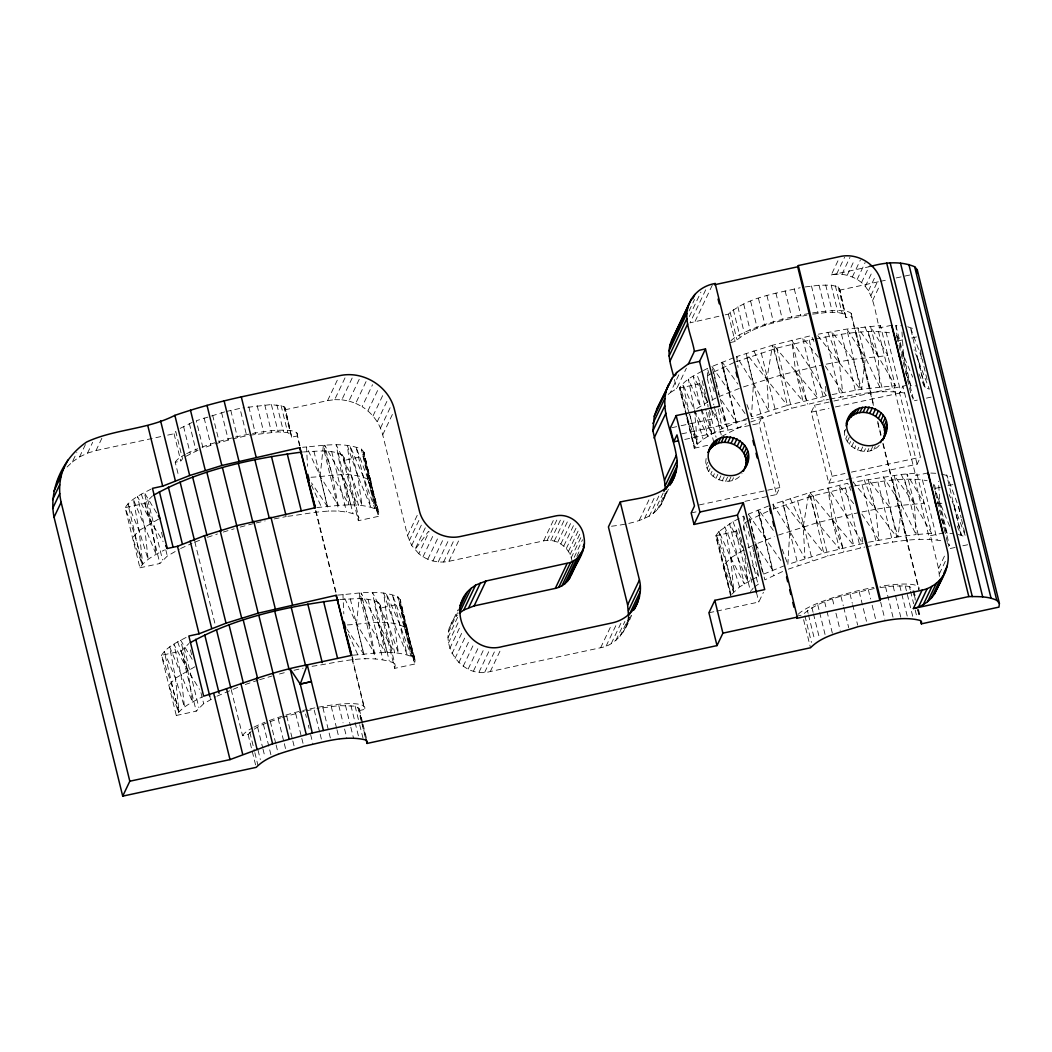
<?xml version="1.0" encoding="UTF-8"?>
<svg xmlns="http://www.w3.org/2000/svg" width="1052" height="1052" viewBox="0 0 1052 1052"><rect width="100%" height="100%" fill="white"/><g stroke="black" fill="none" stroke-linecap="round" stroke-linejoin="round"><path stroke-width="0.75" stroke-dasharray="5 3.75" d="M818.338 357.18L802.531 337.639L817.351 397.801L773.562 344.951L787.343 405.388L751.496 416.75L753.442 383.441L746.197 353.393L787.343 405.388L830.633 394.855M853.698 503.632L838.891 485.301L853.698 545.462L809.922 492.625L823.703 553.05L787.856 564.411L789.789 531.102L782.557 501.054L823.703 553.05L866.993 542.516M706.142 458.501C702.394 477.884 730.943 489.956 742.041 473.545M879.248 445.377C866.979 459.422 841.245 446.942 844.717 428.611M631.476 615.302C626.19 629.635 616.959 644.797 600.653 647.73L490.298 671.531C459.527 680.118 433.358 637.591 457.344 615.249M299.544 445.509L297.19 435.975L291.641 437.172L285.131 407.939L283.83 406.427L271.377 404.533L242.907 407.86M291.641 437.172L285.131 407.939M303.463 451.952C316.257 451.44 330.302 448.98 342.216 454.911L358.324 520.701L378.286 516.387L363.466 456.226L363.939 452.176L361.388 449.099C342.847 441.432 321.886 445.877 302.529 447.284M361.283 720.002L359.192 708.732L355.103 706.142L338.81 705.616L316.968 708.653M339.822 599.614C352.617 599.101 366.661 596.642 378.575 602.572L394.684 668.362L414.646 664.049L399.826 603.901L400.299 599.85L397.748 596.76C378.746 588.988 357.338 593.604 337.534 595.116M873.423 405.414L851.502 316.389L845.966 317.586L839.443 288.353L838.142 286.854L831.172 285.118L819.061 285.237L803.136 287.196M845.966 317.586L839.443 288.353M625.914 627.018L628.557 616.117M611.514 526.237C631.792 523.686 661.774 518.623 664.917 493.349M342.216 454.911L344.017 457.581L343.517 460.539L363.466 456.226M358.324 520.701L358.824 517.742L344.017 457.581M378.575 602.572L380.364 605.242L379.877 608.201L399.826 603.901M394.684 668.362L395.184 665.403L380.364 605.242M825.57 386.386L826.122 395.762L809.948 367.635L791.604 340.177L795.641 371.106L803.084 401.22L780.965 375.025L772.536 345.227L736.676 356.589L753.442 383.441L768.67 410.977L766.869 379.154L772.536 345.227L811.316 335.601L813.906 341.387M862.114 537.178L862.482 543.424L846.308 515.309L827.963 487.852L832 518.767L839.443 548.894L817.312 522.686L808.896 492.888L773.036 504.25L789.789 531.102L805.03 558.638L803.215 526.815L808.896 492.888L847.675 483.262L850.91 490.495M896.541 335.338L898.329 337.994L913.136 398.156L912.649 401.114L917.252 400.115M572.104 561.729C570.697 548.263 556.995 537.703 543.621 540.886L448.888 561.321C438.368 563.53 427.033 560.65 418.814 553.72L429.098 531.654M67.052 467.035L72.312 461.973L76.835 452.465M72.312 461.973L79.544 456.949L85.988 443.379M79.544 456.949L87.513 453.123L92.668 442.261M87.513 453.123L96.008 450.572L103.109 435.646M284.908 409.82L327.593 400.615L338.021 378.654M327.593 400.615L334.667 399.655L345.095 377.694M334.667 399.655L341.821 399.799L352.249 377.839M341.821 399.799L348.909 401.049L359.337 379.075M348.909 401.049L355.721 403.35L366.149 381.389M418.814 553.72L411.674 545.475L407.558 535.678L382.718 434.805C379.759 423.206 372.211 413.041 362.112 406.664L372.539 384.703M367.911 410.911L379.036 387.491M372.987 415.987L384.112 392.554M377.221 421.747L387.649 399.786M380.482 428.072L390.213 407.584M382.718 434.805L393.146 412.844M407.558 535.678L417.986 513.718M409.228 540.728L419.656 518.767M411.674 545.475L422.102 523.515M425.271 527.841L414.843 549.802L428.519 531.352M423.009 556.784L434.134 533.364M427.796 559.269L438.921 535.849M432.911 561.005L444.036 537.572M438.211 561.939L449.335 538.506M443.589 562.044L454.714 538.611M448.888 561.321L459.316 539.36M449.954 626.768L457.844 610.055M448.52 632.107L457.502 612.829M447.994 637.617L457.725 617.116M448.402 643.153L458.83 621.193M449.743 648.571L460.171 626.611M451.965 653.726L462.393 631.765M455.003 658.473L465.431 636.499M458.79 662.668L469.218 640.707M463.222 666.218L474.347 642.798M468.166 669.019L478.594 647.059M473.492 670.992L484.617 647.559M479.055 672.083L489.482 650.123M543.621 540.886L554.746 517.466M484.709 672.267L495.137 650.307M547.145 540.412L557.586 518.439M550.735 540.478L561.163 518.518M490.298 671.531L501.423 648.098M554.272 541.096L565.397 517.676M557.678 542.253L568.803 518.82M560.874 543.91L571.999 520.49M563.78 546.027L574.208 524.067M566.318 548.565L576.746 526.605M568.422 551.458L578.85 529.485M570.066 554.614L579.797 534.114M571.17 557.981L580.914 537.48M689.073 310.932L694.53 299.452M574.182 557.336L582.532 539.768M689.323 316.547L700.908 292.127M576.838 556.429L579.626 550.564M705.682 289.826L690.007 322.859L723.618 315.179M695.109 321.333L712.835 284.001M668.204 394.474L670.4 392.541L679.447 373.513M670.4 392.541L676.66 388.661L686.391 368.174M639.287 520.253L649.715 498.28M644.389 518.715L655.514 495.295M649.163 516.427L659.591 494.466M653.502 513.415L663.233 492.915M657.29 509.76L664.943 493.664M664.509 495.939L667.284 490.087M660.432 505.565L667.389 490.916M662.865 500.923L668.428 489.206M600.653 647.73L611.08 625.756M681.117 425.705L713.677 418.683L718.266 408.991M606.123 646.086L617.248 622.666M611.238 643.627L621.666 621.666M615.88 640.405L624.927 621.364M619.944 636.486L628.978 617.458M627.676 621.679L630.45 615.828M623.31 631.989L630.963 615.88M706.313 465.129L707.615 462.393M707.26 468.337L708.548 465.602M708.732 471.362L710.034 468.627M710.692 474.11L711.994 471.375M713.098 476.503L714.4 473.768M715.873 478.476L717.832 474.373M718.937 479.962L720.883 475.859M722.198 480.922L724.157 476.819M725.564 481.343L727.524 477.227M728.944 481.185L730.903 477.082M744.921 501.344L776.534 494.532L759.031 423.43L762.345 416.46L751.273 418.854M732.245 480.475L733.533 477.74M891.583 325.265L879.314 327.908C874.593 311.208 874.067 289.339 857.13 279.464C849.437 274.782 840.061 273.099 831.238 274.927L838.615 259.397M836.55 274.204L844.585 257.267M841.916 274.309L849.963 257.372M847.228 275.243L854.592 259.712M852.33 276.978L860.378 260.041M857.13 279.464L865.165 262.527M861.483 282.646L869.517 265.709M865.283 286.446L872.66 270.916M868.452 290.773L875.829 275.243M851.292 478.397L828.805 483.249L811.302 412.147L814.616 405.178L832.277 401.377M776.534 494.532L779.848 487.563L762.345 416.46M870.911 295.52L878.275 279.99M872.581 300.556L879.959 285.039M879.314 327.908L880.445 325.515L846.847 329.066L818.377 334.181M716.714 611.107L758.808 602.02L763.41 592.342M844.519 431.925L845.821 429.19M845.834 438.447L847.136 435.712M847.307 441.472L849.253 437.369M828.805 483.249L832.119 476.28L814.616 405.178M849.28 444.22L850.581 441.485M851.686 446.613L853.632 442.498M854.461 448.573L855.749 445.838M857.511 450.072L858.813 447.324M860.786 451.032L862.732 446.929M864.152 451.44L865.454 448.704M867.532 451.295L868.834 448.547M870.819 450.585L872.765 446.469M917.12 464.195L899.618 393.106L902.932 386.137L920.434 457.225L917.12 464.195L852.896 478.055M873.923 449.335L875.225 446.6M927.943 472.927L915.674 475.57L916.805 473.176L901.262 474.426L853.159 482.158L875.58 509.286L896.804 537.099L883.207 476.727L901.735 505.289L916.068 534.587L931.612 533.338L916.805 473.176M939.423 576.404L938.555 568.54L930.481 535.731L931.612 533.338L914.49 503.947L894.121 475.333L901.735 505.289L898.013 536.888L868.492 542.214M938.555 568.54L945.261 554.43M939.41 573.761L945.446 561.058M702.039 371.224C693.741 375.577 684.734 380.035 679.434 388.07L694.241 448.231L697.45 443.97L689.704 414.238L686.838 418.144L694.767 447.547L686.049 412.7M151.133 489.048C141.81 494.059 131.145 498.517 125.122 507.656L139.929 567.817C145.636 559.125 155.63 554.68 164.506 549.946M186.125 637.42C177.223 642.154 167.189 646.599 161.469 655.317L176.289 715.478C182.312 706.352 192.963 701.894 202.26 696.884M686.377 414.357L679.434 388.07L699.383 383.77L702.039 380.245L707.496 402.403M730.601 595.892L715.794 535.731L735.742 531.431L738.399 527.907L748.143 567.475M751.444 590.409L753.206 588.068M156.616 512.981L144.321 492.573L151.475 522.673L156.117 554.299L133.302 499.227L139.101 530.537L142.677 564.03L134.695 534.548L125.122 507.656L145.071 503.343L152.514 495.887M139.929 567.817L159.878 563.504L167.334 556.048L179.327 549.157M192.148 659.262L180.668 640.234L187.835 670.334L192.477 701.96L169.661 646.888L175.447 678.198L179.024 711.691L171.055 682.222L161.469 655.317L181.431 651.017L188.873 643.548M176.289 715.478L196.237 711.165L203.68 703.709L215.673 696.818M731.929 594.117L739.556 586.924L750.51 580.415M167.676 435.12L174.053 433.74L175.776 431.53L182.509 458.869L180.786 461.092L175.237 462.288L178.761 476.595M231.216 689.625L242.565 735.729L248.114 734.533C256.399 725.104 269.693 722.172 281.002 717.793M725.196 314.837L728.365 314.154C747.775 297.124 775.745 293.574 800.178 287.735M729.562 342.702L735.098 341.505C754.508 324.463 782.478 320.913 806.91 315.087M749.668 536.323L743.777 516.137L733.007 521.634L718.989 531.47L730.811 557.81L744.369 583.926L729.562 523.778L743.83 549.854L730.811 557.81L723.197 565.818L731.114 595.208M748.222 417.986C730.548 424.89 712.033 431.452 697.45 443.97L694.596 411.766M754.402 587.082L760.727 582.427M874.238 588.528C849.806 594.367 821.836 597.917 802.426 614.96L796.877 616.143M696.805 408.584L707.47 402.193L696.648 373.973M712.309 372.908L706.812 376.314L713.821 404.81M721.619 436.475L746.262 423.798M748.669 520.569L743.172 523.988L757.979 584.136M180.116 428.388L192.135 422.431M185.704 456.397L198.867 449.783M158.497 519.136L139.101 530.537L132.526 537.73L142.244 564.622L127.857 503.869L139.101 530.537L148.122 559.388L144.597 526.684L137.483 496.57L151.475 522.673L163.139 541.701M194.844 666.784L175.447 678.198L168.872 685.391L178.603 712.283L164.217 651.53L175.447 678.198L184.481 707.049L180.944 674.345L173.843 644.232L187.835 670.334L199.499 689.376M180.602 548.513L191.964 543.384M703.38 370.528L707.417 368.463L707.444 381.324M713.677 372.053L734.388 362.361M216.962 696.174L239.632 686.575M767.815 511.298L750.037 519.714L764.843 579.862L784.082 570.828M751.851 579.731L758.584 576.286L753.942 553.313M711.757 400.089L716.044 397.985M748.117 547.75L752.39 545.646M715.689 382.349L711.915 366.517L733.783 357.693M752.417 531.602L748.274 514.178L770.143 505.354M739.28 388.438L719.068 396.604L736.4 422.47L722.185 362.085L737.899 384.033M759.057 558.507L755.428 544.265L774.246 536.638M194.896 542.109L201.879 539.452M735.782 361.835L776.771 348.133L813.696 339.191M750.589 421.997L791.577 408.294L828.503 399.352M773.536 508.971L813.117 495.794L853.054 486.261M784.568 565.647L763.081 574.339L759.465 560.098M788.342 569.132L827.937 555.956L864.862 547.014M224.668 411.897L196.29 420.721L203.023 448.073L213.688 444.352M743.501 386.912L780.965 375.025L822.664 364.86M778.441 535.073L817.312 522.686L859.024 512.521M207.468 537.322L217.422 533.969M245.248 684.51L258.056 680.197M215.108 443.891L231.401 439.236M282.423 717.346L304.856 711.165L306.395 717.411M223.248 532.075L234.162 528.814M259.607 679.737L272.074 676.002M240.172 527.105L253.19 523.659M279.424 674.003L286.644 672.096M226.193 411.516L239.948 408.4L246.681 435.738L232.926 438.855M256.188 522.962L265.183 520.871M294.034 670.282L303.042 668.191M831.238 274.927L869.254 266.721M96.008 450.572L161.311 436.488M839.233 290.247L878.828 281.699M880.406 281.357L888.322 279.648M896.238 277.938L910.493 274.861M897.829 340.953L903.97 339.625M911.65 337.968L917.791 336.653M671.82 427.704L679.566 426.034M681.722 433.858L749.695 419.183M833.881 401.022L906.39 385.413M684.734 439.46L751.128 425.139M752.706 424.798L759.031 423.43M811.302 412.147L828.963 408.347M835.393 406.953L899.618 393.106M694.241 448.231L708.062 445.246M926.457 398.129L931.059 397.143M699.225 504.947L779.848 487.563M832.119 476.28L844.966 473.505M851.384 472.124L920.434 457.225M691.177 512.942L697.502 511.574M935.728 488.286L940.33 487.286M948.01 485.63L954.138 484.315M930.481 535.731L942.75 533.088M955.137 547.448L948.996 548.776L948.22 545.607M962.817 545.791L968.958 544.476M708.93 612.79L715.163 611.436M306.382 710.836L314.009 709.193L319.782 732.626M358.969 710.626L364.518 709.429L351.605 656.961M832.132 394.553L861.654 389.227L895.265 385.676L880.445 325.515M815.195 338.889C839.969 334.523 865.625 328.789 890.781 333.011M830.015 399.05C854.789 394.684 880.432 388.951 905.601 393.172M274.204 518.925L286.262 516.545M854.566 485.958C878.367 481.882 903.01 476.543 927.141 480.685M866.361 546.711C891.649 542.319 917.909 536.27 943.539 541.162M312.063 666.297C338.494 662.576 367.345 653.476 393.382 662.734L395.184 665.403M817.825 335.733L860.444 389.424L846.847 329.066L865.375 357.627L879.722 386.912L878.131 356.273L870.491 326.317L887.849 355.576L853.067 359.324L824.255 364.518L842.652 392.435L839.22 361.625L831.724 331.617L853.067 359.324L861.654 389.227L865.375 357.627L857.774 327.672L878.131 356.273L895.265 385.676L894.121 388.07L915.674 475.57M875.58 509.286L860.615 512.179L879.012 540.097L875.58 509.286L868.084 479.278L889.427 506.985L898.013 536.888L916.068 534.587L914.49 503.947L906.85 473.979L924.208 503.237L901.735 505.289L875.58 509.286L864.192 479.936M249.64 435.199L278.109 431.872L287.775 432.688L291.864 435.278M287.84 516.282C310.393 513.77 335.075 506.512 357.036 515.072L358.824 517.742M812.644 314.14L825.794 312.589L837.905 312.47L844.874 314.193L846.176 315.705M879.972 587.595L893.122 586.03L905.233 585.911L909.415 586.556L913.504 589.146M316.862 507.511C336.377 506.065 357.496 501.554 376.208 509.26L378.746 512.337L378.286 516.387L363.939 452.176L377.471 510.799L367.779 478.568L355.997 446.811L370.804 506.972L357.693 475.754L347.265 445.325L351.263 475.136L358.403 505.315L324.687 445.22L332.195 475.254L338.205 505.42L320.15 476.201L306.579 446.784L307.447 466.246M353.222 655.172C372.737 653.726 393.856 649.215 412.555 656.921L415.106 659.998L414.646 664.049L400.299 599.85L413.83 658.46L404.139 626.229L392.343 594.472L407.163 654.633L394.04 623.415L383.612 592.986L387.623 622.797L394.75 652.976L361.046 592.881L368.542 622.915L374.551 653.082L356.51 623.862L342.939 594.446L343.807 613.908M311.011 477.253C330.328 476.372 352.841 470.218 370.422 480.632L378.746 512.337L361.388 449.099L374.933 508.721L363.466 476.911L349.961 445.785L357.693 475.754L362.072 505.473L351.263 475.136L336.206 444.838L341.808 474.925L349.08 505.065L332.195 475.254L323.385 445.259L320.15 476.201L327.317 506.406L311.484 482.842M347.37 624.914C366.688 624.033 389.201 617.879 406.782 628.294L415.106 659.998L397.748 596.76L411.293 656.382L399.826 624.572L386.321 593.446L394.04 623.415L398.432 653.147L387.623 622.797L372.553 592.5L378.168 622.587L385.44 652.727L368.542 622.915L359.745 592.92L356.51 623.862L363.676 654.068L346.963 629.201M936.859 503.04L944.63 503.5M897.198 338.034L895.883 325.462L901.577 325.739M906.009 373.499L910.703 385.624L916.384 385.9M930.796 473.058L936.504 473.334M941.79 519.662L947.063 533.285L952.744 533.561M895.883 325.462L903.55 355.445L906.692 355.707M907.679 326.777L915.713 329.513M918.975 373.933L924.642 387.307L929.337 389.174L914.083 349.803M941.408 473.992L950.719 476.609M958.254 534.495L965.697 536.836M959.779 511.285L958.53 506.683L953.664 504.868L949.141 494.506M355.721 403.35L362.112 406.664M711.915 366.517L745.421 414.12M748.274 514.178L780.847 560.492M773.325 530.405L758.545 509.76L772.76 570.145L755.428 544.265M911.348 395.499L913.136 398.156M947.707 543.161L949.496 545.817L934.689 485.656L932.9 483L943.933 528.196M712.138 410.543L722.237 428.624L718.2 408.715M752.377 565.161L758.584 576.286M753.863 350.816L766.869 379.154M790.223 498.477L803.215 526.815M311.313 484.946L321.399 506.946M348.343 634.067L357.746 654.607M864.902 326.764L878.131 356.273M901.262 474.426L914.49 503.947M957.215 526.053L961.002 534.968L946.668 474.899L957.399 503.658M901.985 331.998L903.55 355.445L912.715 377.195M949.68 526.316L935.11 491.034M701.487 409.162L711.468 434.121L708.272 408.584M827.845 332.274L839.22 361.625M733.007 521.634L742.686 546.882M965.118 535.323L953.664 504.868L961.475 535.047M746.933 404.599L751.496 416.75M782.149 549.223L787.856 564.411M921.605 357.509L910.309 327.225L924.642 387.307M687.206 417.447L697.213 444.286L689.704 414.238M719.976 408.557L726.735 426.678L721.896 407.689M795.641 371.106L806.424 400.339M832 518.767L842.77 548M689.165 412.739L679.947 387.386L685.667 411.122M141.297 494.138L151.475 522.673M177.656 641.799L187.835 670.334M341.808 474.925L351.013 504.999M378.168 622.587L387.373 652.661M694.912 411.687L703.196 439.263M743.83 549.854L747.814 581.795L724.749 526.763L730.811 557.81L739.556 586.924M707.878 370.028L714.229 391.765M367.779 478.568L376.208 509.26M404.139 626.229L412.555 656.921M721.593 362.322L729.562 392.172M757.94 509.983L765.909 539.834M925.116 387.386L917.318 357.207L922.17 359.021L927.075 379.654M701.132 409.386L708.009 436.264L694.452 410.148L682.643 383.809L688.652 409.675M730.719 593.617L716.307 535.047L726.064 561.899L733.809 591.632L730.811 557.81M896.922 336.916L910.966 393.908M944.196 528.906L947.826 544.029M886.021 332.051L900.828 392.212M922.38 479.712L937.187 539.873M878.473 331.511L893.279 391.673M914.832 479.186L929.639 539.334M868.202 331.617L883.022 391.778M904.562 479.278L919.369 539.439M856.236 332.471L871.056 392.633M892.596 480.133L907.403 540.294M851.107 313.299L873.817 405.507M877.723 421.405L881.247 435.712M883.207 443.668L918.435 586.74M877.736 422.904L880.866 435.633M882.825 443.576L918.83 589.843A63.081 11.874 -13.8 0 0 879.919 586.372M913.886 590.711L915.424 596.971M918.501 609.463L920.434 617.274M914.057 594.156L915.214 598.851M917.909 609.792L919.829 617.603M838.142 286.854L844.874 314.193M912.978 590.764L915.279 600.14M917.594 609.516L919.514 617.327M835.367 285.763L842.1 313.101M909.415 586.556L910.19 589.685M910.572 591.237L913.649 603.743M915.187 609.989L916.726 616.248M831.172 285.118L837.905 312.47M905.233 585.911L912.926 617.169M841.508 334.247L856.315 394.408M877.868 481.908L892.675 542.069M825.688 284.947L832.421 312.286M899.749 585.74L907.442 616.985M819.061 285.237L825.794 312.589M893.122 586.03L895.042 593.854M895.436 595.406L900.814 617.287M825.715 336.811L840.535 396.959M862.075 484.472L876.881 544.634M811.473 285.999L818.206 313.338M885.534 586.792L893.227 618.05M880.656 602.06L884.89 619.247M809.185 340.085L824.005 400.247M845.545 487.747L860.352 547.908M794.26 288.813L800.993 316.152M868.321 589.607L870.635 598.982M872.174 605.229L876.014 620.851M785.108 290.786L791.84 318.125M859.168 591.579L866.48 621.272M792.656 343.925L807.463 404.086M829.015 491.586L843.822 551.748M775.916 293.074L782.649 320.413M849.977 593.867L852.291 603.243M852.672 604.808L857.669 625.112M766.947 295.612L773.68 322.951M840.995 596.405L843.309 605.781M843.691 607.346L848.701 627.649M776.771 348.133L791.577 408.294M813.117 495.794L827.937 555.956M758.426 298.321L765.159 325.673M832.487 599.114L834.407 606.925M835.946 613.184L840.18 630.372M750.602 301.148L757.335 328.487M824.663 601.941L826.583 609.752M826.964 611.317L832.356 633.186M761.214 352.788L776.021 412.949M797.561 500.45L812.381 560.611M743.685 303.989L750.418 331.341M817.746 604.782L819.284 611.041M819.666 612.606L825.057 634.474M737.86 306.789L744.592 334.141M811.92 607.583L813.078 612.277M813.459 613.842L819.232 637.275M746.946 357.588L761.753 417.749M783.306 505.249L798.113 565.411M733.283 309.472L740.016 336.811M807.344 610.265L808.12 613.395M808.501 614.947L814.656 639.958M730.101 311.944L736.834 339.296M804.925 615.867L811.46 642.43M728.365 314.154L735.098 341.505M803.583 619.641L810.5 647.769M722.671 367.464L737.439 427.638M759.018 515.125L773.799 575.299M714.071 373.631L728.497 432.201M714.216 406.401L721.238 434.897M711.717 410.714L713.677 418.683M756.48 592.539L758.808 602.02M709.442 410.319L716.07 437.237M748.524 569.066L752.035 583.308M699.383 383.77L706.01 410.675M706.405 412.266L714.203 443.918M735.742 531.431L750.549 591.592M674.411 379.548L676.66 388.661M338.06 452.925L352.867 513.074M374.407 600.587L389.227 660.748M331.696 451.637L346.502 511.798M368.055 599.298L382.862 659.459M324.2 451.098L339.007 511.259M360.56 598.772L375.367 658.92M313.917 451.203L328.724 511.364M350.277 598.864L365.083 659.025M352.354 656.711L353.13 659.88M296.795 432.885L299.925 445.601M315.968 510.785L336.324 593.446M351.986 657.04L364.123 706.326M315.587 510.693L335.943 593.367M359.192 708.732L362.651 722.803M363.032 724.355L367.266 741.555M361.664 721.554L365.517 737.189M283.83 406.427L290.562 433.779M357.89 707.233L365.964 740.043M281.042 405.349L287.775 432.688M355.103 706.142L359.337 723.329M359.718 724.894L363.19 738.951M276.86 404.704L283.593 432.043M350.908 705.497L358.995 738.307M271.377 404.533L278.109 431.872M345.437 705.327L350.434 725.643M350.816 727.195L353.511 738.136M264.749 404.823L271.482 432.175M338.81 705.616L343.044 722.803M344.583 729.062L346.884 738.438M257.161 405.585L263.894 432.924M331.222 706.379L336.601 728.26M336.995 729.812L339.296 739.188M248.824 406.782L255.557 434.134M322.872 707.575L330.959 740.398M320.163 734.191L322.083 742.002M230.796 410.372L237.528 437.711M308.315 725.222L309.091 728.352M310.629 734.598L312.931 743.974M221.604 412.66L228.337 439.999M295.665 713.453L301.437 736.887M301.819 738.451L303.739 746.262M212.622 415.185L219.355 442.537M286.683 715.991L292.456 739.424M292.837 740.989L294.77 748.8M204.114 417.907L210.847 445.246M278.175 718.7L283.935 742.133M284.329 743.698L286.249 751.509M270.351 721.527L275.729 743.396M276.111 744.961L278.425 754.337M189.373 423.575L196.106 450.927M263.434 724.368L271.508 757.19M183.548 426.376L190.28 453.728M257.608 727.169L262.605 747.485M262.987 749.05L264.907 756.861M258.029 750.168L260.344 759.531M249.837 732.323L254.452 751.075M254.834 752.64L257.911 765.146M174.053 433.74L180.786 461.092M248.114 734.533L256.188 767.355M194.817 541.78L215.16 624.441M209.782 696.266L210.571 699.435M161.482 532.299L163.034 538.637M165.769 549.709L167.334 556.048M190.425 649.886L191.99 656.211M200.958 692.624L203.68 703.709M147.74 499.805L162.547 559.966M184.087 647.467L198.907 707.628M145.071 503.343L159.878 563.504M181.431 651.017L196.237 711.165M958.53 506.683L961.173 517.794M961.541 519.386L965.315 535.258M947.063 533.285L939.896 503.119L938.45 481.224M903.55 355.445L910.703 385.624M752.798 533.18L755.047 542.687M716.057 383.941L718.7 395.026M920.132 349.698L921.157 354.366M752.706 547.185L753.64 551.774M694.149 408.597L688.389 379.101L700.316 406.23L693.202 376.116L707.47 402.193L708.075 406.979M773.036 504.25L774.035 512.074M736.676 356.589L738.083 367.542M743.777 516.137L743.803 530.589M242.565 735.729A63.081 11.874 -13.8 0 1 252.467 727.918M253.992 727.129A63.081 11.874 -13.8 0 1 265.025 722.198M269.312 720.554A63.081 11.874 -13.8 0 1 301.293 710.902M302.766 710.547A63.081 11.874 -13.8 0 1 307.145 709.521M310.038 708.89A63.081 11.874 -13.8 0 1 364.518 709.429M730.93 340.795A63.081 11.874 -13.8 0 1 811.092 313.154M812.591 312.917A63.081 11.874 -13.8 0 1 851.502 316.389M798.258 614.25A63.081 11.874 -13.8 0 1 873.817 587.41M175.237 462.288A63.081 11.874 -13.8 0 1 185.139 454.464M186.664 453.675A63.081 11.874 -13.8 0 1 197.697 448.744M201.984 447.1A63.081 11.874 -13.8 0 1 217.343 441.971M218.882 441.511A63.081 11.874 -13.8 0 1 233.965 437.448M235.438 437.093A63.081 11.874 -13.8 0 1 297.19 435.975M371.566 483.473L370.883 486.313L363.782 453.491L371.566 483.473M407.926 631.134L407.229 633.975L400.141 601.152L407.926 631.134M718.989 531.47L715.794 535.731L723.552 565.108L733.56 591.96L718.989 531.47"/><path stroke-width="1.5" d="M665.324 489.43L664.47 480.264L652.911 430.807L654.252 416.276L656.711 409.412L672.11 378.168L676.712 372.487L688.481 363.782L699.567 361.388L705.471 348.935L694.386 351.329L688.481 363.782M671.202 483.341C676.015 474.939 678.777 464.971 676.278 455.371C672.885 432.359 657.934 407.755 668.533 384.519M849.398 416.881C836.261 439.631 875.711 458.777 885.482 434.41C896.37 406.979 851.502 395.092 846.137 424.022M870.832 266.38C884.942 262.277 900.828 260.922 914.648 266.735L917.265 269.772L999.4 603.375L998.966 607.109L921.368 623.849L921.578 621.969L920.276 620.456C899.789 615.17 878.21 622.574 858.051 626.676C841.876 632.107 822.888 635.198 810.5 647.769L367.056 743.435L367.266 741.555L365.964 740.043C345.477 734.756 323.898 742.16 303.739 746.262C287.564 751.693 268.562 754.784 256.188 767.355L122.716 796.14L54.047 517.229C48.366 489.114 63.291 457.844 86.632 442.011C114.642 428.927 147.109 429.703 174.856 415.356C196.619 407.874 218.842 401.825 241.302 396.893L339.415 375.722C363.085 370.265 389.016 386.189 394.526 409.912L419.367 510.799C423.509 528.591 442.958 540.531 460.71 536.428L555.43 515.993C568.816 512.824 582.519 523.37 583.913 536.836C587.2 552.208 574.182 565.003 569.408 578.6C566.239 583.571 561.058 587.108 555.311 588.384L474.136 605.899L463.774 610.015L459.29 613.277L471.099 588.384L475.596 585.122L485.958 581.006L570.539 562.478L576.614 558.941L582.847 550.617M916.831 273.494L917.265 269.772M744.645 468.732C753.666 447.061 718.608 431.188 708.22 452.255M744.947 468.403C762.306 441.879 715.912 421.747 708.206 452.544M885.482 434.41L882.878 439.881C893.03 418.683 858.879 400.97 847.412 421.444M122.716 796.14L129.817 781.215L61.134 502.291C58.465 490.863 59.359 478.739 63.817 467.864M673.674 376.511C670.689 364.978 666.258 352.288 671.531 340.664L689.257 303.331C693.702 292.745 703.906 285.302 715.15 283.501L797.284 617.103L796.693 618.352L879.84 600.416L880.432 599.167L798.297 265.564L839.956 256.57C857.709 252.48 877.158 264.42 881.287 282.212L947.273 550.196C951.468 566.042 940.882 580.244 934.531 593.854C929.758 601.297 921.999 606.61 913.386 608.529L922.091 590.185C932.453 587.937 941.501 580.625 945.669 570.855M634.251 609.45C639.314 600.587 642.036 590.08 639.445 579.994L620.246 502.014C639.037 497.478 666.074 497.53 674.674 476.03M694.386 351.329C691.782 335.746 682.432 319.137 689.257 303.331M571.026 575.497L583.952 547.29M936.951 589.199L940.619 579.994M323.437 730.509L312.312 733.02L300.267 684.102L307.276 664.877L351.71 655.357L336.18 595.287L258.187 613.171L226.035 623.178L199.052 633.804L188.847 636.013L203.654 696.161C238.002 685.628 271.561 671.294 307.276 664.877L323.437 730.509L717.004 645.599L722.908 633.159L714.834 600.337L764.725 589.58L743.317 502.646L699.922 512.008L694.004 524.448L737.413 515.085L743.317 502.646M710.823 446.784C697.673 469.534 737.136 488.68 746.894 464.3M471.099 588.384C444.312 609.726 469.942 655.633 502.12 646.638L612.474 622.837C623.56 620.417 633.265 612.593 637.722 602.125M67.854 460.118L56.716 482.789M53.981 491.087L61.069 476.161M52.6 499.739L59.688 484.801M52.626 508.524L59.714 493.585M54.047 517.229L61.134 502.291M459.921 605.663L464.09 596.878M458.948 610.147L467.233 592.342M463.774 610.015L475.596 585.122M468.771 607.53L480.593 582.637M474.136 605.899L485.958 581.006M691.69 298.676L671.531 340.664M669.887 345.648L687.613 308.302M555.311 588.384L567.133 563.504M692.781 298.794L694.833 294.481M669.059 350.829L686.785 313.496M558.717 587.371L570.539 562.478M669.072 356.102L686.798 318.769M561.899 585.846L573.721 560.953M669.927 361.323L687.653 323.99M564.793 583.834L576.614 558.941M583.11 546.764L584.491 543.831M567.317 581.401L579.139 556.508M569.408 578.6L581.23 553.707M715.15 283.501L714.558 284.75L797.705 266.8L798.297 265.564M672.11 378.168L656.711 409.412M654.252 416.276L666.074 391.383M675.331 375.419L676.712 372.487M652.976 423.469L664.785 398.59M652.911 430.807L664.732 405.914M620.246 502.014L608.424 526.907L627.623 604.887L628.557 616.117M654.081 438.079L665.903 413.186M705.471 348.935L719.581 406.23L676.173 415.593L670.269 428.046L673.674 441.84L678.408 440.827M673.674 441.84L676.975 434.87L694.478 505.973L691.177 512.942L694.004 524.448M664.47 480.264L676.278 455.371M665.311 485.485L677.133 460.592M663.93 491.455L665.324 488.522M666.021 489.285L677.146 465.865M670.071 484.222L676.331 471.046M670.163 485.064L672.254 480.672M627.623 604.887L639.445 579.994M628.544 610.476L640.366 585.583M629.254 614.657L640.379 591.237M633.238 609.963L639.498 596.786M633.738 610.028L635.132 607.096M710.047 449.493L712.638 444.023M712.322 447.087L714.926 441.616M714.992 445.101L717.596 439.631M717.977 443.602L720.581 438.119M721.185 442.616L723.789 437.145M724.539 442.182L727.129 436.712M727.918 442.313L730.522 436.843M731.245 443.01L733.849 437.527M734.414 444.233L737.018 438.763M737.347 445.969L739.951 440.499M739.951 448.165L742.554 442.682M742.147 450.743L744.737 445.259M743.869 453.636L746.473 448.165M745.079 456.765L747.683 451.295M745.736 460.04L748.34 454.569M745.829 463.367L748.432 457.883M745.342 466.641L747.946 461.157M743.369 471.309L745.329 467.206M714.834 600.337L708.93 612.79L717.004 645.599M848.622 419.603L851.226 414.12M846.018 425.876L847.32 423.128M850.897 417.197L853.501 411.713M853.567 415.211L856.17 409.728M856.552 413.699L859.155 408.229M859.76 412.726L862.364 407.242M863.113 412.292L865.717 406.808M866.493 412.423L869.097 406.94M869.82 413.107L872.424 407.637M873.002 414.343L875.593 408.86M875.922 416.079L878.525 410.596M878.525 418.262L881.129 412.792M880.721 420.839L883.325 415.369M882.444 423.746L885.048 418.262M883.667 426.875L886.257 421.392M884.324 430.137L886.915 424.666M884.403 433.463L887.007 427.993M880.55 442.642L881.852 439.907M883.917 436.738L886.52 431.267M882.602 440.052L883.904 437.316M918.488 607.004L927.193 588.66M923.261 604.716L931.98 586.358M927.601 601.705L936.306 583.347M931.388 598.049L940.093 579.705M943.96 572.932L947.313 565.871M934.531 593.854L943.249 575.497M153.894 495.032C199.065 469.744 251.06 458.777 301.963 452.058M190.254 642.693C235.424 617.406 287.42 606.439 338.323 599.719M167.307 548.5L152.487 488.338L162.692 486.142L189.676 475.517L221.827 465.51L299.833 447.626L315.35 507.695L236.634 525.671L204.482 535.678L177.512 546.304L167.307 548.5L165.637 545.778M129.817 781.215L230.02 759.597L272.613 743.83L312.312 733.02M300.267 684.102L311.392 681.591L300.267 684.102L290.076 668.848L306.237 734.48M722.908 633.159L797.284 617.103M880.432 599.167L922.091 590.185M913.386 608.529L968.813 596.576C978.202 596.615 988.104 596.208 996.783 600.337L999.4 603.375M158.26 515.704L159.904 518.426M309.301 480.54L307.815 474.36M345.661 628.202L344.175 622.021M929.14 475.938L927.943 472.927L942.75 533.088M900.157 358.351L898.987 355.313L906.009 383.835M935.346 503.001L936.517 506.025M307.237 477.7L315.35 507.695M343.596 625.361L351.71 655.357M914.648 266.735L996.783 600.337M908.889 264.486L991.023 598.101M900.538 263.25L982.673 596.865M890.15 262.908L972.285 596.51M886.678 262.961L968.813 596.576M891.583 325.265L898.592 353.735M920.592 620.719L921.368 623.849M797.705 266.8L879.84 600.416M718.069 299.044L719.252 303.804M736.071 372.119L737.242 376.879M752.89 440.433L754.06 445.193M756.02 453.136L757.19 457.909M769.709 508.734L770.879 513.507M772.839 521.45L774.009 526.21M786.528 577.048L787.698 581.822M789.657 589.764L790.828 594.525M792.787 602.467L793.958 607.228M699.567 361.388L711.323 409.123M737.413 515.085L756.48 592.539M676.173 415.593L699.922 512.008M299.833 447.626L314.64 507.774M336.18 595.287L351 655.449M365.899 738.741L367.056 743.435M287.235 453.82L301.267 510.812M323.582 601.481L337.613 658.473M271.442 456.384L285.868 514.954M307.802 604.045L322.228 662.615M241.302 396.893L256.109 457.055M270.929 517.216L292.469 604.716M254.873 459.671L269.299 518.241M291.233 607.333L305.645 665.903M224.089 400.878L238.909 461.026M253.716 521.187L275.269 608.687M238.37 463.498L252.796 522.081M274.73 611.173L289.155 669.743M222.472 467.719L236.884 526.289M258.818 615.381L273.244 673.951M207.02 405.349L221.827 465.51M236.634 525.671L258.187 613.171M272.994 673.333L289.155 738.964M206.889 472.374L221.301 530.958M243.236 620.049L257.661 678.619M190.478 410.214L205.285 470.375M220.092 530.537L241.644 618.037M256.451 678.198L272.613 743.83M192.661 477.161L207.086 535.744M229.02 624.822L243.433 683.406M174.856 415.356L189.676 475.517M204.482 535.678L226.035 623.178M240.842 683.34L257.004 748.971M180.076 481.947L194.502 540.518M216.436 629.609L230.861 688.179M160.548 420.655L175.368 480.817M190.175 540.978L211.715 628.478M226.535 688.639L242.683 754.271M168.346 487.05L182.377 544.042M204.706 634.711L219.118 693.281M147.885 425.981L162.692 486.142M177.512 546.304L199.052 633.804M213.858 693.965L230.02 759.597M159.391 491.613L173.041 547.027M195.751 639.274L209.782 696.266"/></g></svg>
